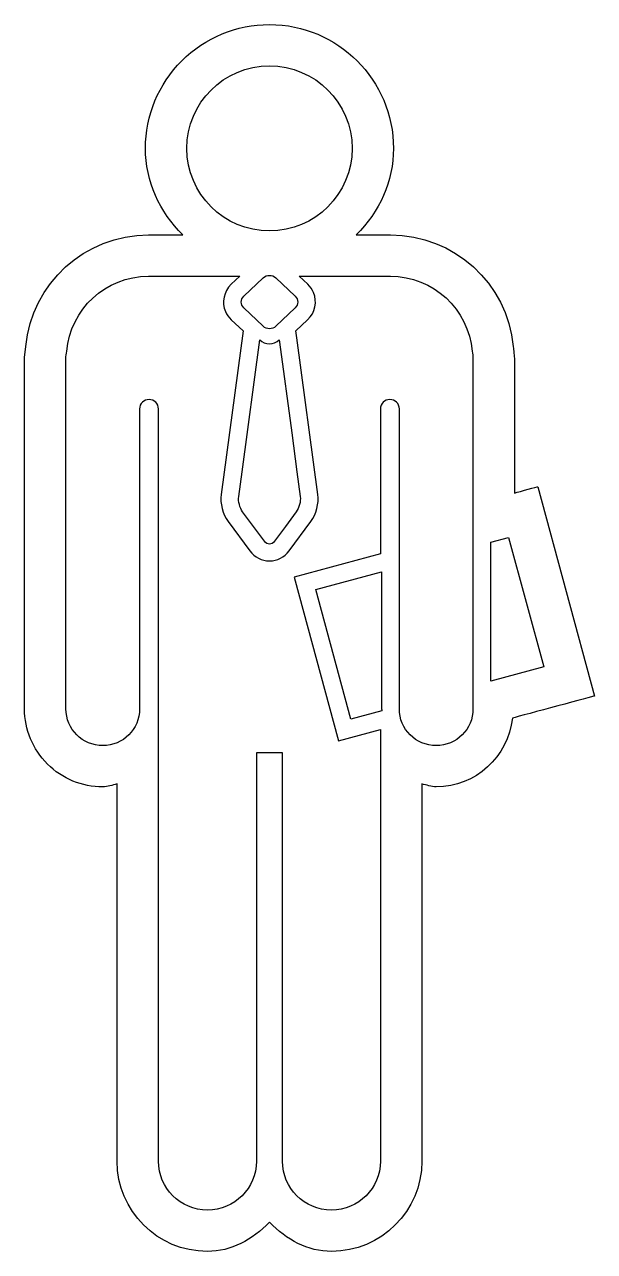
# Model space of a CAD drawing. Header units: centimetres. Extents: x -5.1 to 5.1, y -11 to 11.
import ezdxf

# ---------------------------------------------------------------- set-up
doc = ezdxf.new("R2010")
doc.units = ezdxf.units.CM
doc.header["$MEASUREMENT"] = 0
doc.layers.add('Camada 1', color=7, linetype='Continuous')

msp = doc.modelspace()

# ---------------------------------------------------------------- linework, layer by layer
at = {"layer": 'Camada 1'}
msp.add_open_spline([(-2.28789, 10.35009), (-2.70734, 9.9303), (-2.93858, 9.37264), (-2.93858, 8.77923), (-2.93858, 8.77923), (-2.93858, 8.18947), (-2.68836, 7.63837), (-2.26969, 7.22954), (-2.26969, 7.22954), (-2.57677, 7.22954), (-2.88461, 7.22954), (-2.88461, 7.22954), (-2.88461, 7.22954), (-4.02618, 7.22771), (-4.97228, 6.36586), (-5.08391, 5.22429), (-5.08391, 5.22429), (-5.08391, 5.22429), (-5.1036, 5.02953), (-5.1036, 5.02953), (-5.1036, 5.02953), (-5.1036, 5.02953), (-5.10502, -1.2707), (-5.10502, -1.2707), (-5.10502, -1.2707), (-5.10502, -1.64416), (-4.95913, -1.99613), (-4.69362, -2.26093), (-4.69362, -2.26093), (-4.42885, -2.52573), (-4.07725, -2.67125), (-3.70376, -2.67125), (-3.70376, -2.67125), (-3.61549, -2.67125), (-3.53234, -2.63439), (-3.44698, -2.61796), (-3.44698, -2.61796), (-3.44698, -3.09323), (-3.44698, -9.38209), (-3.44698, -9.38209), (-3.44698, -9.38209), (-3.44698, -10.27458), (-2.72046, -11.00076), (-1.82834, -11.00076), (-1.82834, -11.00076), (-1.40453, -11.00076), (-1.02231, -10.79288), (-0.71741, -10.47702), (-0.71741, -10.47702), (-0.41176, -10.79288), (-0.03026, -11.00076), (0.39355, -11.00076), (0.39355, -11.00076), (1.28639, -11.00076), (2.01219, -10.27461), (2.01219, -9.38209), (2.01219, -9.38209), (2.01219, -9.38209), (2.01219, -3.09324), (2.01219, -2.61759), (2.01219, -2.61759), (2.09826, -2.63439), (2.18142, -2.67122), (2.26968, -2.67122), (2.26968, -2.67122), (2.98308, -2.67122), (3.55058, -2.12779), (3.63665, -1.43734), (3.63665, -1.43734), (3.84091, -1.38231), (5.10501, -1.04052), (5.10501, -1.04052), (5.10501, -1.04052), (5.10501, -1.04052), (4.08962, 2.71318), (4.08962, 2.71318), (4.08962, 2.71318), (4.08962, 2.71318), (3.7767, 2.62857), (3.67018, 2.59975), (3.67018, 2.59975), (3.67018, 3.0447), (3.67018, 5.00801), (3.67018, 5.00801), (3.67018, 5.00801), (3.66947, 5.02952), (3.64978, 5.22465), (3.64978, 5.22465), (3.64978, 5.22465), (3.53744, 6.36733), (2.59134, 7.22953), (1.44831, 7.22953), (1.44831, 7.22953), (1.44831, 7.22953), (1.14195, 7.22953), (0.8363, 7.22953), (0.8363, 7.22953), (1.255, 7.63839), (1.50448, 8.18949), (1.50448, 8.77922), (1.50448, 8.77922), (1.50449, 10.00433), (0.50804, 11.00075), (-0.71669, 11.00075), (-0.71669, 11.00075), (-1.30973, 11.00075), (-1.86773, 10.76951), (-2.28789, 10.35009)], degree=3, knots=[0, 0, 0, 0, 0.03571429, 0.03571429, 0.03571429, 0.03571429, 0.07142857, 0.07142857, 0.07142857, 0.07142857, 0.10714286, 0.10714286, 0.10714286, 0.10714286, 0.14285714, 0.14285714, 0.14285714, 0.14285714, 0.17857143, 0.17857143, 0.17857143, 0.17857143, 0.21428571, 0.21428571, 0.21428571, 0.21428571, 0.25, 0.25, 0.25, 0.25, 0.28571429, 0.28571429, 0.28571429, 0.28571429, 0.32142857, 0.32142857, 0.32142857, 0.32142857, 0.35714286, 0.35714286, 0.35714286, 0.35714286, 0.39285714, 0.39285714, 0.39285714, 0.39285714, 0.42857143, 0.42857143, 0.42857143, 0.42857143, 0.46428571, 0.46428571, 0.46428571, 0.46428571, 0.5, 0.5, 0.5, 0.5, 0.53571429, 0.53571429, 0.53571429, 0.53571429, 0.57142857, 0.57142857, 0.57142857, 0.57142857, 0.60714286, 0.60714286, 0.60714286, 0.60714286, 0.64285714, 0.64285714, 0.64285714, 0.64285714, 0.67857143, 0.67857143, 0.67857143, 0.67857143, 0.71428571, 0.71428571, 0.71428571, 0.71428571, 0.75, 0.75, 0.75, 0.75, 0.78571429, 0.78571429, 0.78571429, 0.78571429, 0.82142857, 0.82142857, 0.82142857, 0.82142857, 0.85714286, 0.85714286, 0.85714286, 0.85714286, 0.89285714, 0.89285714, 0.89285714, 0.89285714, 0.92857143, 0.92857143, 0.92857143, 0.92857143, 1, 1, 1, 1], dxfattribs=at)
at = {"layer": 'Camada 1', "color": 7, "lineweight": 25}
for points, knots in [([(-0.71669, 7.29881), (0.10029, 7.29881), (0.76334, 7.96151), (0.76334, 8.77921), (0.76334, 8.77921), (0.76334, 9.59656), (0.10027, 10.25926), (-0.71669, 10.25926), (-0.71669, 10.25926), (-1.53441, 10.25926), (-2.19746, 9.59656), (-2.19746, 8.77921), (-2.19746, 8.77921), (-2.19746, 7.96151), (-1.53438, 7.29881), (-0.71669, 7.29881)], [0, 0, 0, 0, 0.2, 0.2, 0.2, 0.2, 0.4, 0.4, 0.4, 0.4, 0.6, 0.6, 0.6, 0.6, 1, 1, 1, 1]), ([(1.44832, 6.48805), (1.44832, 6.48805), (-0.18636, 6.48805), (-0.18636, 6.48805), (-0.18636, 6.48805), (-0.18636, 6.48805), (-0.03171, 6.34216), (-0.03171, 6.34216), (-0.03171, 6.34216), (0.01425, 6.29803), (0.04925, 6.24733), (0.07187, 6.19299), (0.07187, 6.19299), (0.14116, 6.03069), (0.10616, 5.83702), (-0.0332, 5.70571), (-0.0332, 5.70571), (-0.0332, 5.70571), (-0.24473, 5.50584), (-0.24473, 5.50584), (-0.24473, 5.50584), (-0.24473, 5.50584), (-0.22721, 5.38366), (-0.22721, 5.38366), (-0.22721, 5.38366), (-0.22721, 5.38366), (0.14993, 2.57238), (0.14993, 2.57238), (0.14993, 2.57238), (0.17107, 2.41702), (0.11929, 2.21935), (0.02518, 2.09131), (0.02518, 2.09131), (0.02518, 2.09131), (-0.36579, 1.56172), (-0.36579, 1.56172), (-0.36579, 1.56172), (-0.44966, 1.44792), (-0.57732, 1.38262), (-0.71665, 1.38262), (-0.71665, 1.38262), (-0.85598, 1.38262), (-0.98436, 1.44792), (-1.06825, 1.56206), (-1.06825, 1.56206), (-1.06825, 1.56206), (-1.45851, 2.09128), (-1.45851, 2.09128), (-1.45851, 2.09128), (-1.55334, 2.21929), (-1.60514, 2.41733), (-1.58398, 2.57272), (-1.58398, 2.57272), (-1.58398, 2.57272), (-1.19007, 5.50618), (-1.19007, 5.50618), (-1.19007, 5.50618), (-1.19007, 5.50618), (-1.40235, 5.70642), (-1.40235, 5.70642), (-1.40235, 5.70642), (-1.44831, 5.75018), (-1.4826, 5.80125), (-1.50593, 5.85525), (-1.50593, 5.85525), (-1.57522, 6.01792), (-1.54022, 6.21122), (-1.40089, 6.34253), (-1.40089, 6.34253), (-1.40089, 6.34253), (-1.24624, 6.48805), (-1.24624, 6.48805), (-1.24624, 6.48805), (-1.24624, 6.48805), (-2.88458, 6.48805), (-2.88458, 6.48805), (-2.88458, 6.48805), (-2.88458, 6.48805), (-2.88458, 6.48805), (-2.88458, 6.48805), (-2.88458, 6.48805), (-3.6556, 6.48731), (-4.28222, 5.89464), (-4.35005, 5.14114), (-4.35005, 5.14114), (-4.35881, 5.09812), (-4.36389, 5.05362), (-4.36389, 5.008), (-4.36389, 5.008), (-4.36389, 5.008), (-4.36389, -1.27069), (-4.36389, -1.27069), (-4.36389, -1.27069), (-4.36389, -1.63505), (-4.06846, -1.93046), (-3.70375, -1.93046), (-3.70375, -1.93046), (-3.33976, -1.93046), (-3.04433, -1.63508), (-3.04433, -1.27069), (-3.04433, -1.27069), (-3.04433, -1.27069), (-3.04434, 4.10785), (-3.04434, 4.10785), (-3.04434, 4.10785), (-3.04434, 4.20122), (-2.96848, 4.27708), (-2.87511, 4.27708), (-2.87511, 4.27708), (-2.78174, 4.27708), (-2.70588, 4.20122), (-2.70588, 4.10785), (-2.70588, 4.10785), (-2.70588, 4.10785), (-2.70588, -9.38209), (-2.70588, -9.38209), (-2.70588, -9.38209), (-2.70588, -9.86681), (-2.31342, -10.25961), (-1.82836, -10.25961), (-1.82836, -10.25961), (-1.34401, -10.25961), (-0.95084, -9.86681), (-0.95084, -9.38209), (-0.95084, -9.38209), (-0.95084, -9.38209), (-0.95085, -2.06141), (-0.95085, -2.06141), (-0.95085, -2.06141), (-0.95085, -2.06141), (-0.48399, -2.06141), (-0.48399, -2.06141), (-0.48399, -2.06141), (-0.48399, -2.06141), (-0.48399, -9.38211), (-0.48399, -9.38211), (-0.48399, -9.38211), (-0.48399, -9.86683), (-0.09153, -10.25963), (0.39355, -10.25963), (0.39355, -10.25963), (0.8779, -10.25963), (1.27107, -9.86683), (1.27107, -9.38211), (1.27107, -9.38211), (1.27107, -9.38211), (1.27107, -1.63868), (1.27107, -1.63868), (1.27107, -1.63868), (1.27107, -1.63868), (0.51902, -1.84217), (0.51902, -1.84217), (0.51902, -1.84217), (0.51902, -1.84217), (-0.27534, 1.09381), (-0.27534, 1.09381), (-0.27534, 1.09381), (-0.27534, 1.09381), (1.27107, 1.51214), (1.27107, 1.51214), (1.27107, 1.51214), (1.27107, 1.51214), (1.27107, 4.10786), (1.27107, 4.10786), (1.27107, 4.10786), (1.27107, 4.20123), (1.34693, 4.27709), (1.4403, 4.27709), (1.4403, 4.27709), (1.53365, 4.27709), (1.60953, 4.20123), (1.60953, 4.10786), (1.60953, 4.10786), (1.60953, 4.10786), (1.60953, -1.2707), (1.60953, -1.2707), (1.60953, -1.2707), (1.60953, -1.63506), (1.90496, -1.93047), (2.26969, -1.93047), (2.26969, -1.93047), (2.63368, -1.93047), (2.92911, -1.63509), (2.92911, -1.2707), (2.92911, -1.2707), (2.92911, -1.2707), (2.92911, 5.00799), (2.92911, 5.00799), (2.92911, 5.00799), (2.92911, 5.0536), (2.92472, 5.09808), (2.91596, 5.14113), (2.91596, 5.14113), (2.84738, 5.89501), (2.22079, 6.48805), (1.44832, 6.48805)], [0, 0, 0, 0, 0.02, 0.02, 0.02, 0.02, 0.04, 0.04, 0.04, 0.04, 0.06, 0.06, 0.06, 0.06, 0.08, 0.08, 0.08, 0.08, 0.1, 0.1, 0.1, 0.1, 0.12, 0.12, 0.12, 0.12, 0.14, 0.14, 0.14, 0.14, 0.16, 0.16, 0.16, 0.16, 0.18, 0.18, 0.18, 0.18, 0.2, 0.2, 0.2, 0.2, 0.22, 0.22, 0.22, 0.22, 0.24, 0.24, 0.24, 0.24, 0.26, 0.26, 0.26, 0.26, 0.28, 0.28, 0.28, 0.28, 0.3, 0.3, 0.3, 0.3, 0.32, 0.32, 0.32, 0.32, 0.34, 0.34, 0.34, 0.34, 0.36, 0.36, 0.36, 0.36, 0.38, 0.38, 0.38, 0.38, 0.4, 0.4, 0.4, 0.4, 0.42, 0.42, 0.42, 0.42, 0.44, 0.44, 0.44, 0.44, 0.46, 0.46, 0.46, 0.46, 0.48, 0.48, 0.48, 0.48, 0.5, 0.5, 0.5, 0.5, 0.52, 0.52, 0.52, 0.52, 0.54, 0.54, 0.54, 0.54, 0.56, 0.56, 0.56, 0.56, 0.58, 0.58, 0.58, 0.58, 0.6, 0.6, 0.6, 0.6, 0.62, 0.62, 0.62, 0.62, 0.64, 0.64, 0.64, 0.64, 0.66, 0.66, 0.66, 0.66, 0.68, 0.68, 0.68, 0.68, 0.7, 0.7, 0.7, 0.7, 0.72, 0.72, 0.72, 0.72, 0.74, 0.74, 0.74, 0.74, 0.76, 0.76, 0.76, 0.76, 0.78, 0.78, 0.78, 0.78, 0.8, 0.8, 0.8, 0.8, 0.82, 0.82, 0.82, 0.82, 0.84, 0.84, 0.84, 0.84, 0.86, 0.86, 0.86, 0.86, 0.88, 0.88, 0.88, 0.88, 0.9, 0.9, 0.9, 0.9, 0.92, 0.92, 0.92, 0.92, 0.94, 0.94, 0.94, 0.94, 0.96, 0.96, 0.96, 0.96, 1, 1, 1, 1]), ([(-0.25714, 6.13062), (-0.25714, 6.13062), (-0.60507, 6.45886), (-0.60507, 6.45886), (-0.60507, 6.45886), (-0.66635, 6.51723), (-0.76774, 6.51723), (-0.82975, 6.45849), (-0.82975, 6.45849), (-0.82975, 6.45849), (-1.17696, 6.13059), (-1.17696, 6.13059), (-1.17696, 6.13059), (-1.23895, 6.07222), (-1.23824, 5.97668), (-1.17696, 5.91834), (-1.17696, 5.91834), (-1.17696, 5.91834), (-0.82901, 5.5901), (-0.82901, 5.5901), (-0.82901, 5.5901), (-0.76773, 5.53136), (-0.66634, 5.53173), (-0.60435, 5.5901), (-0.60435, 5.5901), (-0.60435, 5.5901), (-0.25714, 5.918), (-0.25714, 5.918), (-0.25714, 5.918), (-0.19586, 5.97671), (-0.19586, 6.07225), (-0.25714, 6.13062)], [0, 0, 0, 0, 0.11111111, 0.11111111, 0.11111111, 0.11111111, 0.22222222, 0.22222222, 0.22222222, 0.22222222, 0.33333333, 0.33333333, 0.33333333, 0.33333333, 0.44444444, 0.44444444, 0.44444444, 0.44444444, 0.55555556, 0.55555556, 0.55555556, 0.55555556, 0.66666667, 0.66666667, 0.66666667, 0.66666667, 0.77777778, 0.77777778, 0.77777778, 0.77777778, 1, 1, 1, 1]), ([(-0.31841, 3.67896), (-0.31841, 3.67896), (-0.53651, 5.30525), (-0.53651, 5.30525), (-0.53651, 5.30525), (-0.53651, 5.30525), (-0.53722, 5.30525), (-0.53722, 5.30525), (-0.53722, 5.30525), (-0.53722, 5.30525), (-0.54233, 5.34499), (-0.54233, 5.34499), (-0.54233, 5.34499), (-0.63861, 5.2549), (-0.79617, 5.2549), (-0.89174, 5.34573), (-0.89174, 5.34573), (-0.89174, 5.34573), (-1.20905, 2.9816), (-1.20905, 2.9816), (-1.20905, 2.9816), (-1.20905, 2.9816), (-1.20905, 2.97977), (-1.20905, 2.97977), (-1.20905, 2.97977), (-1.20905, 2.97977), (-1.26887, 2.53482), (-1.26887, 2.53482), (-1.26887, 2.53482), (-1.27982, 2.45312), (-1.24844, 2.33056), (-1.19812, 2.26309), (-1.19812, 2.26309), (-1.19812, 2.26309), (-1.0041, 1.99978), (-1.0041, 1.99978), (-1.0041, 1.99978), (-1.0041, 1.99978), (-1.00339, 1.9983), (-1.00339, 1.9983), (-1.00339, 1.9983), (-1.00339, 1.9983), (-1.00265, 1.99793), (-1.00265, 1.99759), (-1.00265, 1.99759), (-1.00265, 1.99759), (-0.80789, 1.73354), (-0.80789, 1.73354), (-0.80789, 1.73354), (-0.75757, 1.6657), (-0.67586, 1.6657), (-0.62625, 1.73354), (-0.62625, 1.73354), (-0.62625, 1.73354), (-0.43149, 1.99796), (-0.43149, 1.99796), (-0.43149, 1.99796), (-0.43078, 1.99796), (-0.43078, 1.99796), (-0.43078, 1.99796), (-0.43078, 1.99796), (-0.43078, 1.99796), (-0.43078, 1.99833), (-0.43078, 1.99833), (-0.43078, 1.99833), (-0.43078, 1.99833), (-0.23602, 2.26275), (-0.23602, 2.26275), (-0.23602, 2.26275), (-0.1857, 2.33059), (-0.15434, 2.45277), (-0.16527, 2.53485), (-0.16527, 2.53485), (-0.16527, 2.53485), (-0.22507, 2.9798), (-0.22507, 2.9798), (-0.22507, 2.9798), (-0.22507, 2.9798), (-0.22507, 2.98123), (-0.22507, 2.98123), (-0.22507, 2.98123), (-0.22507, 2.98123), (-0.31841, 3.67896), (-0.31841, 3.67896)], [0, 0, 0, 0, 0.04545455, 0.04545455, 0.04545455, 0.04545455, 0.09090909, 0.09090909, 0.09090909, 0.09090909, 0.13636364, 0.13636364, 0.13636364, 0.13636364, 0.18181818, 0.18181818, 0.18181818, 0.18181818, 0.22727273, 0.22727273, 0.22727273, 0.22727273, 0.27272727, 0.27272727, 0.27272727, 0.27272727, 0.31818182, 0.31818182, 0.31818182, 0.31818182, 0.36363636, 0.36363636, 0.36363636, 0.36363636, 0.40909091, 0.40909091, 0.40909091, 0.40909091, 0.45454545, 0.45454545, 0.45454545, 0.45454545, 0.5, 0.5, 0.5, 0.5, 0.54545455, 0.54545455, 0.54545455, 0.54545455, 0.59090909, 0.59090909, 0.59090909, 0.59090909, 0.63636364, 0.63636364, 0.63636364, 0.63636364, 0.68181818, 0.68181818, 0.68181818, 0.68181818, 0.72727273, 0.72727273, 0.72727273, 0.72727273, 0.77272727, 0.77272727, 0.77272727, 0.77272727, 0.81818182, 0.81818182, 0.81818182, 0.81818182, 0.86363636, 0.86363636, 0.86363636, 0.86363636, 0.90909091, 0.90909091, 0.90909091, 0.90909091, 1, 1, 1, 1]), ([(3.56808, 1.80429), (3.56808, 1.80429), (3.24711, 1.71748), (3.24711, 1.71748), (3.24711, 1.71748), (3.24711, 1.71748), (3.24711, -0.77537), (3.24711, -0.77537), (3.24711, -0.77537), (3.24711, -0.77537), (4.19612, -0.51865), (4.19612, -0.51865), (4.19612, -0.51865), (4.19612, -0.51865), (3.56808, 1.80429), (3.56808, 1.80429)], [0, 0, 0, 0, 0.2, 0.2, 0.2, 0.2, 0.4, 0.4, 0.4, 0.4, 0.6, 0.6, 0.6, 0.6, 1, 1, 1, 1]), ([(0.11418, 0.87023), (0.11418, 0.87023), (0.7422, -1.45268), (0.7422, -1.45268), (0.7422, -1.45268), (0.7422, -1.45268), (1.29513, -1.30314), (1.29513, -1.30314), (1.29513, -1.30314), (1.29513, -1.29219), (1.29222, -1.282), (1.29222, -1.27068), (1.29222, -1.27068), (1.29222, -1.27068), (1.29222, 1.18902), (1.29222, 1.18902), (1.29222, 1.18902), (1.29222, 1.18902), (0.11418, 0.87023), (0.11418, 0.87023)], [0, 0, 0, 0, 0.16666667, 0.16666667, 0.16666667, 0.16666667, 0.33333333, 0.33333333, 0.33333333, 0.33333333, 0.5, 0.5, 0.5, 0.5, 0.66666667, 0.66666667, 0.66666667, 0.66666667, 1, 1, 1, 1])]:
    msp.add_open_spline(points, degree=3, knots=knots, dxfattribs=at)

doc.saveas('drawing.dxf')
